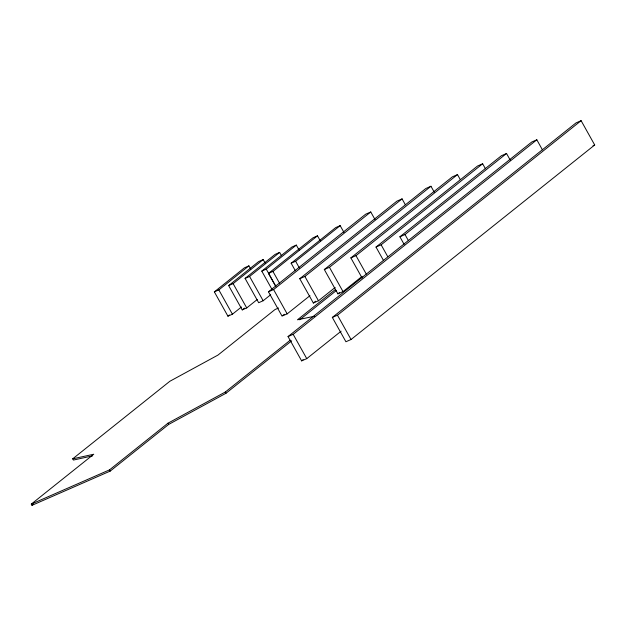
<?xml version="1.0" encoding="UTF-8"?>
<svg xmlns="http://www.w3.org/2000/svg" width="626" height="626" viewBox="0 0 626 626"><rect width="100%" height="100%" fill="white"/><g stroke="black" fill="none" stroke-linecap="round" stroke-linejoin="round"><path stroke-width="0.94" d="M241.44 306.998L232.418 314.213L227.934 316.177L214.35 291.873L244.414 267.826L248.898 265.862L250.776 269.211M214.35 291.873L218.834 289.908L248.898 265.862M257.239 299.518L246.714 307.937L242.231 309.901L228.646 285.597L258.71 261.551L263.194 259.587L265.072 262.936M228.646 285.597L233.13 283.633L263.194 259.587M270.675 294.744L263.155 300.754L258.671 302.718L245.087 278.413L275.15 254.367L279.642 252.403L281.512 255.76M245.087 278.413L249.571 276.449L279.642 252.403M272.075 289.541L261.778 271.105L291.841 247.059L296.325 245.095L299.134 250.126M261.778 271.105L266.261 269.141L296.325 245.095M227.934 316.177L229.437 314.972M242.231 309.901L244.484 308.094M275.956 286.818L268.46 273.405L313.016 237.794L317.499 235.83L320.316 240.861M268.46 273.405L272.952 271.441L317.499 235.83M295.355 270.761L291.145 263.217L335.692 227.606L340.176 225.642L343.924 232.348M291.145 263.217L295.628 261.253L340.176 225.642M309.948 295.683L287.162 313.869L282.044 316.107L268.46 291.802L365.647 214.209L370.772 211.971L374.99 219.515M268.46 291.802L273.585 289.564L370.772 211.971M92.593 455.869L73.391 460.063L72.702 458.835L169.849 381.273L217.973 355.075L274.994 309.549L278.547 308M335.168 287.436L318.47 300.77L313.344 303.015L299.76 278.711L396.947 201.118L402.072 198.872L405.351 204.741M299.76 278.711L304.885 276.465L402.072 198.872M362.11 276.371L343.025 291.606L337.899 293.844L324.315 269.54L425.844 188.489L430.962 186.251L434.241 192.119M291.669 340.818L226.002 393.253L168.66 424.428L110.199 471.096L31.989 505.323L31.3 504.094L93.736 454.241L72.702 458.835M324.315 269.54L329.44 267.302L430.962 186.251M31.989 505.323L33.507 504.102M362.102 278.007L350.857 257.889L452.379 176.837L457.504 174.599L460.313 179.623M350.857 257.889L355.983 255.651L457.504 174.599M282.803 315.504L284.321 314.291M383.503 260.479L376.007 247.067L477.528 166.015L482.654 163.769L485.463 168.801M376.007 247.067L381.132 244.821L482.654 163.769M313.344 303.015L315.621 301.2M404.099 244.32L399.889 236.785L501.41 155.733L506.536 153.487L510.276 160.193M31.3 504.094L109.519 469.868L167.971 423.199L225.313 392.025L290.221 340.2M335.583 289.368L297.475 319.792L314.659 316.193M399.889 236.785L405.014 234.539L506.536 153.487M299.682 319.808L336.272 290.597M337.899 293.844L339.425 292.632M341.123 331.193L306.756 358.635L301.63 360.873L288.046 336.569L531.701 142.047L536.826 139.801L542.445 149.864M288.046 336.569L293.171 334.331L536.826 139.801M332.336 317.445L575.99 122.923L581.116 120.677L594.7 144.982L351.045 339.511L345.92 341.749L332.336 317.445L337.461 315.207L581.116 120.677M301.63 360.873L303.156 359.653M592.994 145.733L594.7 144.982M405.014 234.539L408.293 240.407M381.132 244.821L387.69 256.558M355.983 255.651L366.288 274.086M329.44 267.302L343.025 291.606M337.461 315.207L351.045 339.511M304.885 276.465L318.47 300.77M295.628 261.253L299.377 267.959M272.952 271.441L279.509 283.179M266.261 269.141L275.628 285.902M273.585 289.564L287.162 313.869M293.171 334.331L306.756 358.635M249.571 276.449L263.155 300.754M233.13 283.633L246.714 307.937M218.834 289.908L232.418 314.213M225.313 392.025L226.002 393.253M167.971 423.199L168.66 424.428M109.519 469.868L110.199 471.096"/></g></svg>
